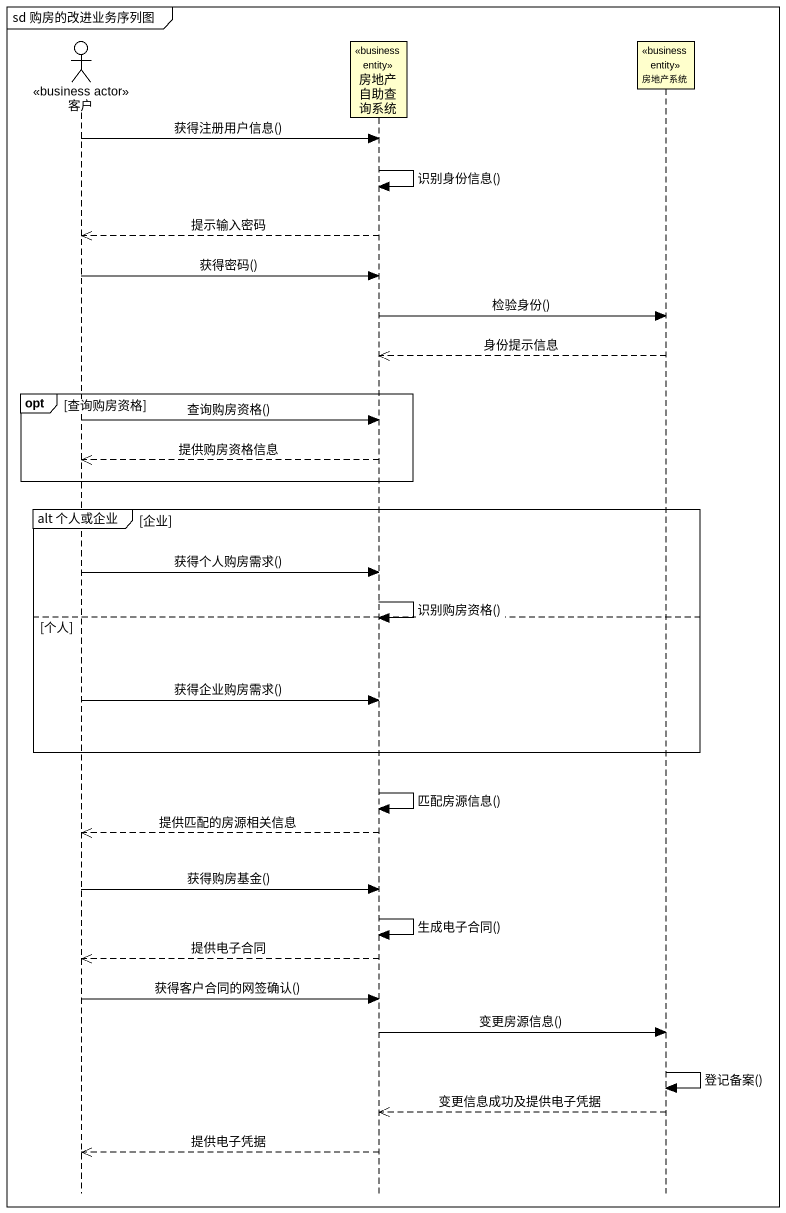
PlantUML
@startuml
mainframe sd 购房的改进业务序列图
hide footbox
actor 客户 <<business actor>>
participant 房地产自助查询系统 <<business entity>>
participant 房地产系统 <<business entity>>

客户 -> 房地产自助查询系统 : 获得注册用户信息()
房地产自助查询系统 -> 房地产自助查询系统 : 识别身份信息()
房地产自助查询系统 -->> 客户 : 提示输入密码
客户 -> 房地产自助查询系统 : 获得密码()
房地产自助查询系统 -> 房地产系统 : 检验身份()
房地产系统 -->> 房地产自助查询系统 : 身份提示信息
opt 查询购房资格
  客户 -> 房地产自助查询系统 : 查询购房资格()
  房地产自助查询系统 -->> 客户 : 提供购房资格信息
end
group alt 个人或企业 [企业]
  客户 -> 房地产自助查询系统 : 获得个人购房需求()
  房地产自助查询系统 -> 房地产自助查询系统 : 识别购房资格()
else 个人
  客户 -> 房地产自助查询系统 : 获得企业购房需求()
end
房地产自助查询系统 -> 房地产自助查询系统 : 匹配房源信息()
房地产自助查询系统 -->> 客户 : 提供匹配的房源相关信息
客户 -> 房地产自助查询系统 : 获得购房基金()
房地产自助查询系统 -> 房地产自助查询系统 : 生成电子合同()
房地产自助查询系统 -->> 客户 : 提供电子合同
客户 -> 房地产自助查询系统 : 获得客户合同的网签确认()
房地产自助查询系统 -> 房地产系统 : 变更房源信息()
房地产系统 -> 房地产系统 : 登记备案()
房地产系统 -->> 房地产自助查询系统 : 变更信息成功及提供电子凭据
房地产自助查询系统 -->> 客户 : 提供电子凭据
@enduml
